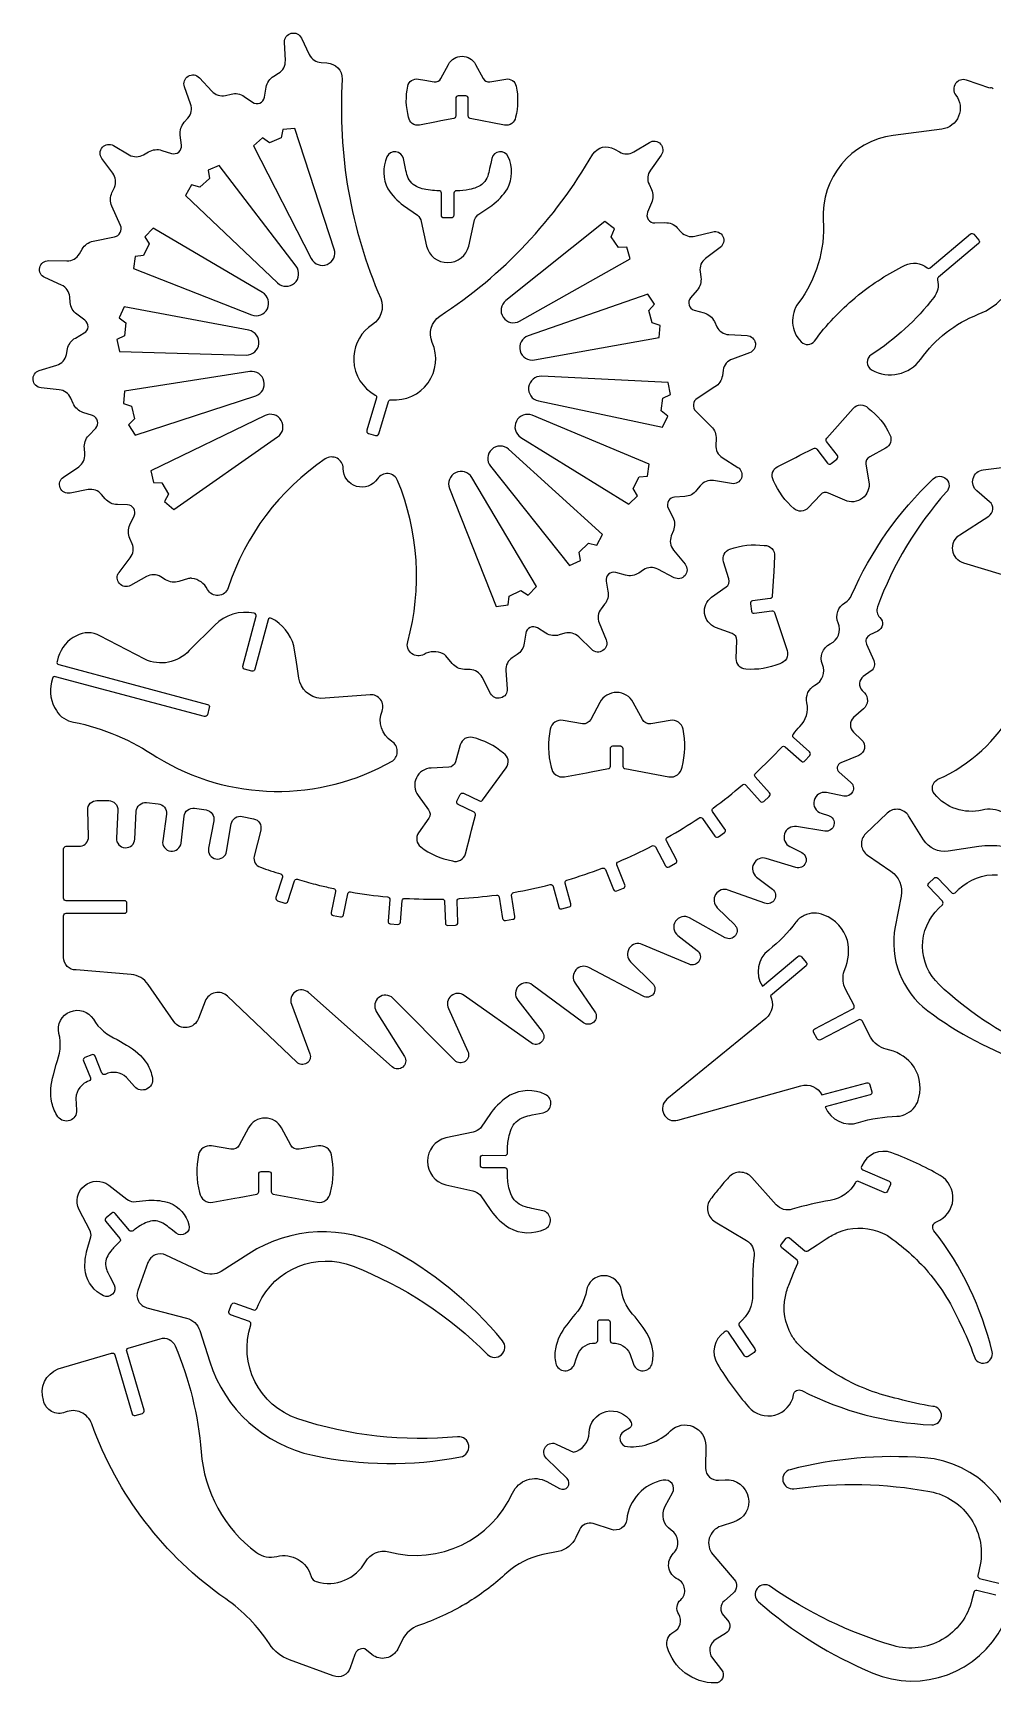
# Model space of a CAD drawing. Extents: x 0 to 1015, y 0 to 800.
# Drawn here: x 0 to 465, y 0 to 800 of the extents above; entities that cross this region are included whole.
import ezdxf

# ---------------------------------------------------------------- set-up
doc = ezdxf.new("R2010")
doc.units = 0
doc.layers.get('0').update_dxf_attribs({"color": 1, "linetype": 'CONTINUOUS'})
doc.layers.add('CYAN', color=1, linetype='CONTINUOUS')

msp = doc.modelspace()

# ---------------------------------------------------------------- linework, layer by layer
msp.add_lwpolyline([(209.44, 38.34), (211.34, 39.49)])
at = {"layer": 'CYAN'}
for points in [[(26.71, 578.4), (17.98, 576.71, -0.356327), (13.19, 579.29, -0.356327), (14.76, 584.49), (22.13, 589.46, 0.272591), (25.1, 595.7), (24.86, 598.48, -0.214563), (27.01, 604.62), (30.39, 608.19, 0.25681), (31.29, 611.64, 0.25681), (28.86, 614.26), (24.2, 615.79, -0.214577), (19.39, 620.19), (18.29, 622.75, 0.272675), (12.72, 626.83), (3.87, 627.72, -0.356412), (0.02, 631.56, -0.356412), (3.02, 636.1), (11.51, 638.75, 0.272527), (16.15, 643.87), (16.72, 646.6, -0.214545), (20.54, 651.87), (24.79, 654.31, 0.252872), (26.65, 657.3, 0.252872), (25.16, 660.5), (21.23, 663.42, -0.214549), (18.06, 669.12), (17.82, 671.88, 0.272741), (13.82, 677.53), (5.7, 681.15, -0.356322), (3.27, 686.02, -0.356322), (7.54, 689.38), (16.43, 689.21, 0.272642), (22.45, 692.6), (23.85, 695.01, -0.214517), (29.14, 698.81), (39.51, 700.89, 0.227571), (42.28, 702.97, 0.227571), (42.39, 706.44), (38.24, 715.81, -0.214661), (38.25, 722.32), (39.4, 724.86, 0.272778), (38.65, 731.74), (33.35, 738.87, -0.356185), (33.59, 744.3, -0.356185), (38.96, 745.14), (46.64, 740.66, 0.272404), (53.55, 740.68), (55.95, 742.1, -0.214689), (62.42, 742.83), (67.09, 741.34, 0.25608), (70.58, 742.02, 0.25608), (71.89, 745.33), (71.29, 750.19, -0.214595), (73.21, 756.42), (75.05, 758.51, 0.272569), (76.35, 765.3), (73.36, 773.67, -0.356312), (75.19, 778.79, -0.356312), (80.58, 778.03), (86.6, 771.49, 0.27253), (93.22, 769.48), (95.93, 770.14, -0.214593), (102.32, 768.94), (106.35, 766.15, 0.256006), (109.89, 765.77, 0.256006), (112.12, 768.55), (112.97, 773.38, -0.214437), (116.62, 778.77), (118.99, 780.23, 0.272493), (122.23, 786.34), (121.83, 795.22, -0.356549), (125.08, 799.58, -0.356549), (130, 797.27), (133.85, 789.26, 0.272546), (139.58, 785.4), (142.37, 785.24, -0.394886), (149.83, 777.39, 0.11911), (168.42, 671.06, -0.357949), (164.41, 658.41, 0.236646), (155.39, 643.05), (155.37, 640.92, 0.26502), (165.8, 624.24, -0.356627), (166.39, 622.83), (161.69, 607.16, 0.413788), (162.5, 605.66), (165.97, 604.61, 0.413793), (167.48, 605.42), (172.18, 621.09, -0.355761), (173.45, 621.95, 0.265025), (191.34, 630.13, 0.265025), (193.42, 649.7, -0.357639), (197.03, 662.47, 0.119117), (271.11, 741, -0.394974), (281.65, 743.44), (284.07, 742.05, 0.272562), (290.98, 742.1), (298.6, 746.68, -0.356535), (303.98, 745.9, -0.356535), (304.29, 740.47), (299.07, 733.27, 0.272392), (298.4, 726.39), (299.58, 723.87, -0.214662), (299.67, 717.36), (297.71, 712.86, 0.255989), (298.04, 709.31, 0.255989), (301.2, 707.68), (306.11, 707.8, -0.214598), (312.11, 705.28), (314.01, 703.23, 0.27258), (320.63, 701.27), (329.26, 703.41, -0.356729), (334.18, 701.08, -0.356729), (332.88, 695.8), (325.78, 690.45, 0.27247), (323.13, 684.07), (323.52, 681.31, -0.214603), (321.69, 675.06), (318.5, 671.33, 0.256002), (317.78, 667.84, 0.256002), (320.32, 665.35), (325.05, 664.03, -0.214638), (330.05, 659.86), (331.26, 657.35, 0.27259), (337.02, 653.53), (345.9, 653.04, -0.356686), (349.92, 649.38, -0.356686), (347.13, 644.71), (338.77, 641.68, 0.272551), (334.36, 636.35), (333.93, 633.6, -0.214615), (330.35, 628.16), (321.73, 622.62, 0.227117), (319.91, 619.67, 0.227117), (321.07, 616.4), (328.58, 608.96, -0.214664), (330.91, 602.88), (330.75, 600.09, 0.272517), (333.91, 593.94), (341.42, 589.19, -0.356775), (343.15, 584.03, -0.356775), (338.43, 581.32), (329.66, 582.75, 0.272548), (323.21, 580.25), (321.48, 578.07, -0.214633), (315.71, 575.06), (310.81, 574.78, 0.252808), (307.81, 572.93, 0.252808), (307.72, 569.41), (309.92, 565.03, -0.214645), (310.21, 558.53), (309.18, 555.94, 0.272538), (310.24, 549.11), (315.87, 542.23, -0.356508), (315.87, 536.79, -0.356508), (310.55, 535.7), (302.67, 539.83, 0.272475), (295.77, 539.49), (293.44, 537.96, -0.214663), (287.01, 536.93), (282.27, 538.22, 0.256725), (278.8, 537.37, 0.256725), (277.66, 533.99), (278.51, 529.16, -0.214608), (276.92, 522.84), (275.19, 520.66, 0.272251), (274.24, 513.82), (277.66, 505.6, -0.356497), (276.1, 500.4, -0.356497), (270.68, 500.88), (264.33, 507.1, 0.272587), (257.62, 508.76), (254.94, 507.96, -0.214652), (248.49, 508.83), (244.32, 511.42, 0.252706), (240.81, 511.63, 0.252706), (238.7, 508.8), (237.99, 503.95, -0.214599), (234.49, 498.46), (232.16, 496.93, 0.272519), (229.09, 490.73), (229.75, 481.87, -0.356529), (226.62, 477.42, -0.356529), (221.64, 479.59), (217.57, 487.49, 0.272605), (211.73, 491.19), (208.94, 491.27, -0.214477), (203.09, 494.13), (199.95, 497.9, 0.108614), (198.69, 498.87, 0.245189), (189.41, 498.54, -0.303267), (183.41, 498.96, -0.303267), (181.51, 504.66, 0.166235), (176.62, 582.76, 0.277793), (172.02, 586.16, 0.277793), (166.87, 583.69, -0.331778), (156.69, 579.98, -0.331778), (150.22, 588.68, 0.277912), (147.29, 593.58, 0.277912), (141.59, 593.27, 0.166231), (94.5, 530.77, -0.303068), (89.77, 527.06, -0.303068), (84.53, 530, 0.245369), (76.97, 535.4, 0.108596), (75.38, 535.28), (70.69, 533.86, -0.214643), (64.23, 534.7), (61.86, 536.15, 0.272567), (54.95, 536.29), (47.2, 531.93, -0.356386), (41.84, 532.87, -0.356386), (41.68, 538.3), (47.11, 545.35, 0.272515), (47.97, 552.2), (46.86, 554.76, -0.214581), (46.96, 561.27), (49.04, 565.72, 0.252858), (48.83, 569.23, 0.252858), (45.78, 570.99), (40.87, 571.12, -0.214549), (35.01, 573.95), (33.22, 576.09, 0.272662), (26.71, 578.4)], [(181.94, 758.91, -0.118566), (181.52, 773.9, -0.403005), (186.66, 777.38), (189.86, 776.84), (194.34, 776.09, 0.321908), (197.6, 777.69), (201.23, 784.48, -0.276958), (207.82, 788.43, -0.277062), (214.41, 784.48), (218.04, 777.69, 0.321908), (221.3, 776.09), (228.98, 777.38, -0.403005), (234.06, 773.9, -0.118566), (233.7, 758.91, -0.207846), (231.9, 755.85, -0.207846), (228.44, 755.07), (211.81, 758.24, -0.360831), (210.84, 759.43), (210.84, 768.03, 0.414214), (209.63, 769.24), (206.01, 769.24, 0.414214), (204.8, 768.03), (204.8, 759.43, -0.359449), (203.83, 758.24), (197.63, 757.06), (195.51, 756.66), (187.2, 755.07, -0.207846), (183.74, 755.85, -0.207846), (181.94, 758.91)], [(134.79, 690.36, 0.39125), (142.49, 687.53, 0.39125), (145.92, 694.99), (126.86, 753.4), (121, 752.99), (120.29, 748.94), (114.53, 746.54), (111.15, 748.88), (106.74, 745.02), (134.79, 690.36)], [(171.93, 724.18, 0.085176), (179.43, 716.09), (186.26, 711.48, -0.146643), (188.08, 708.31), (190.62, 696.42, 0.344875), (200.9, 688.44, 0.344891), (211.11, 696.45), (213.65, 708.35, -0.146427), (215.47, 711.52), (222.3, 716.15, 0.085162), (229.8, 724.25, 0.233052), (230.22, 739.73, 0.322273), (225.92, 742.18, 0.322273), (222.24, 738.88), (221.7, 736.45), (221.21, 734.02, -0.031864), (220.25, 730.34, -0.227937), (214.92, 724.91, -0.06634), (211.36, 723.88, -0.051602), (205.13, 723.25, 0.204113), (204.27, 722.91, 0.204113), (203.92, 722.05), (203.86, 711.32, -0.414214), (202.65, 710.11), (199.02, 710.11, -0.414214), (197.81, 711.33), (197.87, 722.05, 0.204763), (197.5, 722.92, 0.204763), (196.6, 723.26, -0.033894), (192.52, 723.5), (190.37, 723.85, -0.066407), (186.75, 724.88, -0.22805), (181.42, 730.29, -0.031887), (180.46, 733.97), (179.43, 738.82, 0.322659), (175.74, 742.11, 0.322659), (171.45, 739.66, 0.233051), (171.93, 724.18)], [(118.47, 678.6, 0.391152), (126.68, 678.49, 0.391152), (127.44, 686.66), (90.16, 735.5), (84.77, 733.18), (85.44, 729.12), (80.79, 724.95), (76.83, 726.05), (73.93, 720.94), (118.47, 678.6)], [(105.9, 663.07, 0.391316), (113.55, 666.04, 0.391316), (111.18, 673.9), (58.27, 705.14), (54.15, 700.96), (56.3, 697.45), (53.56, 691.84), (49.47, 691.37), (48.71, 685.55), (105.9, 663.07)], [(229, 670.06, 0.391149), (227.75, 661.95, 0.391149), (235.74, 660.06), (289.25, 690.25), (287.69, 695.91), (283.59, 695.81), (280.09, 700.99), (281.73, 704.76), (277.08, 708.33), (229, 670.06)], [(239.84, 652.93, 0.391206), (235.98, 645.69, 0.391206), (242.89, 641.27), (303.38, 652.09), (303.77, 657.95), (299.86, 659.21), (298.28, 665.25), (301.07, 668.27), (297.85, 673.18), (239.84, 652.93)], [(103.27, 643.63, 0.391232), (109.45, 649.02, 0.391232), (104.57, 655.61), (44.19, 667.07), (41.74, 661.74), (44.94, 659.16), (44.27, 652.95), (40.58, 651.13), (41.85, 645.39), (103.27, 643.63)], [(107.86, 623.84, 0.391182), (111.87, 631, 0.391182), (105.05, 635.57), (44.34, 626.04), (43.82, 620.2), (47.71, 618.85), (49.16, 612.78), (46.31, 609.82), (49.42, 604.84), (107.86, 623.84)], [(308.89, 624.52), (307.76, 630.28), (246.39, 633.33, 0.391177), (240.09, 628.07, 0.391177), (244.83, 621.37), (304.95, 608.66), (307.52, 613.94), (304.37, 616.58), (305.17, 622.77), (308.89, 624.52)], [(369.47, 594.04), (371.48, 595.05), (378.14, 598.4, -0.35937), (379.64, 598.06), (384.88, 591.24, 0.414483), (386.58, 591.02), (389.45, 593.23, 0.413057), (389.68, 594.92), (384.43, 601.75, -0.360081), (384.49, 603.28), (397.32, 617.78, -0.207997), (400.92, 619.45, -0.207997), (404.59, 617.95, -0.118553), (415.14, 604.96, -0.402625), (413, 598.41), (405.31, 594.31, 0.322611), (403.51, 590.66), (404.92, 582.17, -0.276916), (401.78, 574.2, -0.277065), (393.27, 573.21), (385.43, 576.75, 0.322172), (381.45, 575.95), (375.51, 569.56, -0.403118), (368.63, 569.18, -0.118568), (358.77, 582.7, -0.207921), (358.27, 586.63, -0.207921), (360.8, 589.68), (369.47, 594.04)], [(118.51, 603.92, 0.391147), (120.26, 611.93, 0.391147), (112.4, 614.32), (57.11, 587.52), (58.31, 581.77), (62.43, 581.62), (65.59, 576.23), (63.72, 572.57), (68.15, 568.72), (118.51, 603.92)], [(241.84, 614.42, 0.390997), (234.13, 611.6, 0.390997), (236.32, 603.7), (288.57, 571.35), (292.78, 575.45), (290.71, 579), (293.57, 584.56), (297.66, 584.94), (298.54, 590.74), (241.84, 614.42)], [(230.4, 597.95, 0.390962), (222.2, 597.89, 0.390962), (221.6, 589.71), (259.92, 541.67), (265.26, 544.12), (264.5, 548.16), (269.06, 552.43), (273.05, 551.42), (275.83, 556.58), (230.4, 597.95)], [(212.56, 584.26, 0.39087), (204.7, 586.59, 0.39087), (201.74, 578.94), (224.4, 521.83), (230.22, 522.6), (230.68, 526.69), (236.28, 529.45), (239.8, 527.32), (243.96, 531.45), (212.56, 584.26)], [(338.72, 508.62), (330.67, 511.65, -0.277084), (325.34, 518.36, -0.276887), (328.74, 526.22), (335.73, 531.24, 0.322046), (337.03, 535.09), (334.47, 543.42, -0.402989), (337.58, 549.57, -0.118518), (354.23, 551.33, -0.20811), (357.88, 549.8, -0.20811), (359.25, 546.08), (358.81, 538.53), (358.69, 536.4), (358.12, 526.71, -0.360785), (357.07, 525.58), (348.55, 524.45, 0.414223), (347.51, 523.1), (347.98, 519.5, 0.414414), (349.34, 518.46), (357.87, 519.59, -0.359705), (359.17, 518.77), (365.29, 500.4, -0.208141), (364.94, 496.45, -0.208141), (361.8, 494.02, -0.118541), (345.27, 491.39, -0.402826), (340.67, 496.52), (340.98, 505.24, 0.322738), (338.72, 508.62)], [(19.68, 465.75, -0.097703), (60.01, 448.71, 0.274515), (174.24, 446.95, 0.243614), (176.47, 451.79, 0.243614), (173.81, 456.4, -0.359486), (169.1, 471.06, 0.258344), (168.39, 476.63, 0.258344), (163.29, 478.98), (139.47, 477.22, -0.350992), (128.76, 487.05), (127.88, 492.75), (127.56, 494.85), (126.35, 502.65, 0.211539), (115.58, 516.01, 0.226854), (114.55, 516.03, 0.226854), (113.89, 515.25), (107.48, 491.33, -0.412811), (106.03, 490.47), (102.52, 491.41, -0.415635), (101.61, 492.89), (108.08, 517, 0.206964), (107.95, 517.95, 0.206964), (107.18, 518.5, 0.251596), (88.01, 512.71), (75.67, 500.38, -0.32762), (54.14, 496.17), (32.38, 507.53, 0.263621), (21.01, 507.53, 0.208345), (12.24, 497.23), (11.63, 495.05, 0.41459), (12.48, 493.56), (84.56, 474.31, -0.4128), (85.41, 472.83), (84.5, 469.32, -0.414222), (82.99, 468.47), (10.97, 487.72, 0.41563), (9.46, 486.86), (8.97, 485.15, 0.21718), (11.33, 471.3, 0.228339), (19.68, 465.75)], [(270.31, 441.61), (278.7, 443.16, 0.360571), (279.69, 444.35), (279.69, 452.95, -0.414214), (280.9, 454.16), (284.53, 454.16, -0.414214), (285.73, 452.95), (285.73, 444.35, 0.360568), (286.71, 443.16), (307.98, 439.23, 0.207969), (312.21, 440.18, 0.207969), (314.4, 443.93, 0.118583), (314.88, 462.28, 0.403029), (308.65, 466.55), (299.22, 464.96, -0.322121), (295.22, 466.93), (290.77, 475.25, 0.276911), (282.71, 480.08, 0.277089), (274.64, 475.25), (270.2, 466.93, -0.322121), (266.2, 464.96), (256.77, 466.55, 0.403282), (250.54, 462.28, 0.118583), (251.01, 443.93, 0.207969), (253.2, 440.18, 0.207969), (257.44, 439.23), (268.07, 441.19), (270.31, 441.61)], [(191.7, 419.18), (186.74, 412.03, 0.402994), (187.83, 405.23, 0.118543), (203.13, 398.45, 0.208193), (207.05, 398.8, 0.208193), (209.48, 401.91), (211.9, 411.28), (212.44, 413.38), (214.31, 420.66, 0.361626), (213.71, 422.05), (205.91, 425.74, -0.412894), (205.36, 427.35), (206.88, 430.63, -0.416168), (208.51, 431.2), (216.31, 427.52, 0.359904), (217.76, 427.9), (229.25, 443.55, 0.208016), (230.11, 447.42, 0.208016), (227.86, 450.69, 0.118555), (212.92, 458.25, 0.402758), (207, 454.78), (204.64, 446.39, -0.32198), (201.43, 443.86), (192.85, 443.45, 0.277012), (185.71, 438.7, 0.277264), (186.56, 430.16), (191.64, 423.25, -0.321808), (191.7, 419.18)], [(305.6, 275.69, 0.355741), (312.34, 272.75), (371.95, 289.46, -0.3549), (382.15, 285.04), (403.94, 290.85, -0.415628), (405.43, 289.99), (406.36, 286.49, -0.415634), (405.5, 285.01), (383.77, 279.21, 0.395823), (399.9, 271.64, -0.070204), (418.51, 274.65, 0.128215), (423.47, 276.14, 0.230423), (429.12, 283.75, 0.238259), (425.54, 300.27, 0.15879), (413.35, 307.18, -0.219227), (405.72, 313.05), (401.63, 320.89, 0.414218), (400.01, 321.4), (381.44, 311.75, -0.415506), (379.81, 312.26), (378.14, 315.48, -0.413543), (378.65, 317.11), (397.21, 326.77, 0.414886), (397.73, 328.4), (393.65, 336.24), (392.85, 338.24, -0.170599), (393.23, 345.86, 0.15879), (394.55, 359.81, 0.238255), (383.09, 372.22, 0.230474), (373.61, 371.97, 0.128173), (369.54, 368.76, -0.070204), (356.4, 355.24, 0.395975), (353.34, 337.69), (370.56, 352.16, -0.414214), (372.27, 352.01), (374.6, 349.23, -0.414042), (374.46, 347.53), (357.18, 333.02, -0.354737), (354.95, 322.13), (307.07, 282.9, 0.35618), (305.6, 275.69)], [(213.12, 238.54, -0.146494), (216.63, 236.55), (221.73, 228.93, 0.085152), (230.69, 220.54, 0.233098), (247.9, 219.95, 0.322428), (250.65, 224.73, 0.322428), (247, 228.86), (241.6, 230.02, -0.031875), (237.52, 231.13, -0.227973), (231.52, 237.03, -0.066353), (230.39, 241.03, -0.030718), (229.89, 244.71), (229.81, 246.83, -0.013088), (229.84, 248.42, 0.204116), (229.51, 249.31, 0.204116), (228.64, 249.69), (217.92, 249.73, -0.414214), (216.71, 250.94), (216.73, 254.57, -0.415674), (217.94, 255.78), (228.66, 255.73, 0.205419), (229.54, 256.1, 0.205419), (229.88, 256.99, -0.035254), (230, 261.25, -0.026123), (230.48, 264.37, -0.06639), (231.64, 268.36, -0.227918), (237.69, 274.21, -0.031908), (241.78, 275.3), (247.18, 276.41, 0.32239), (250.87, 280.51, 0.32239), (248.16, 285.31, 0.233027), (230.95, 284.86, 0.08515), (221.92, 276.55), (216.76, 268.96, -0.146453), (213.23, 267), (199.99, 264.2, 0.344864), (191.07, 252.86, 0.34479), (199.9, 241.44), (213.12, 238.54)], [(99.84, 235.35), (108.37, 236.92, 0.360823), (109.36, 238.12), (109.36, 246.71, -0.414214), (110.57, 247.92), (114.2, 247.92, -0.414214), (115.41, 246.71), (115.41, 238.12, 0.360835), (116.39, 236.92), (137.65, 232.99, 0.207968), (141.88, 233.95, 0.207968), (144.08, 237.7, 0.118545), (144.55, 256.05, 0.402977), (138.32, 260.31), (128.89, 258.73, -0.322121), (124.89, 260.7), (120.44, 269.02, 0.277068), (112.38, 273.84, 0.277246), (104.32, 269.02), (99.87, 260.7, -0.322121), (95.87, 258.73), (86.44, 260.31, 0.402975), (80.21, 256.05, 0.118545), (80.68, 237.7, 0.207969), (82.88, 233.95, 0.207969), (87.11, 232.99), (97.74, 234.96), (99.84, 235.35)], [(346.69, 133.76, 0.288156), (359.43, 129.89, 0.288156), (368.45, 139.69, -0.241368), (369.93, 141.74, -0.241368), (372.45, 141.73, 0.108918), (435.33, 125.14, 0.414214), (440.05, 129.37, 0.414214), (435.82, 134.09, -0.034988), (419.25, 137.66, -0.036106), (405.28, 141.83, -0.040503), (391.61, 148.17, -0.065029), (370.45, 164.35, -0.049654), (367.49, 168.63, -0.187879), (364.46, 187.33, -0.048824), (366.4, 193.66), (368.42, 198.57), (369.23, 200.53), (370.45, 203.48, 0.3307), (370.15, 204.87), (362.65, 211.04, -0.413085), (362.53, 212.74), (364.83, 215.54, -0.41422), (366.52, 215.7), (373.96, 209.54, 0.329384), (375.41, 209.46), (379.88, 212.4), (384.3, 215.34, -0.048842), (390.16, 218.44, -0.187868), (409.09, 219, -0.049669), (413.87, 216.86, -0.065024), (433.7, 199.14, -0.040518), (442.53, 186.91, -0.036088), (449.24, 173.97, -0.03498), (455.89, 158.42, 0.414261), (461.29, 155.11, 0.414261), (464.6, 160.51, 0.108921), (436.42, 219.19, -0.241382), (435.95, 221.67, -0.241382), (437.69, 223.5, 0.288062), (445.6, 234.21, 0.288062), (439.39, 245.98, 0.042651), (416.11, 256.95, 0.398745), (401.47, 250.69), (401.35, 250.34, 0.413627), (401.96, 248.75), (414.71, 243.25, -0.416145), (415.32, 241.66), (413.87, 238.33, -0.414789), (412.3, 237.7), (399.9, 243.05, 0.388199), (398.39, 242.52, -0.230545), (386.23, 233.88, 0.031373), (367.79, 229.59, -0.291218), (359.99, 231.8), (348.2, 245.02, 0.212669), (342.58, 247.55, 0.212669), (336.95, 245.06, 0.011315), (332.48, 239.89, 0.011312), (328.24, 234.52, 0.212697), (326.88, 228.54, 0.212697), (330.42, 223.52), (345.66, 214.44, -0.291291), (349.29, 207.2, 0.031373), (348.56, 188.26, -0.230408), (342.33, 174.72, 0.388078), (342.09, 173.1), (349.71, 161.93, -0.415423), (349.41, 160.25), (346.38, 158.21, -0.413388), (344.69, 158.53), (336.89, 170, 0.415433), (335.26, 170.32), (334.89, 170.1, 0.398722), (331.51, 154.57, 0.042654), (346.69, 133.76)], [(25.35, 198.87, -0.085153), (25.95, 208.96), (28.07, 216.22, 0.146479), (27.46, 219.49), (22.32, 229.38, -0.344844), (24.86, 240.99, -0.344771), (36.72, 241.35), (45.48, 234.46, 0.146506), (48.57, 233.28), (56.13, 234.02, -0.085155), (66.17, 232.71, -0.233077), (75.54, 222.07, -0.322146), (73.92, 217.81, -0.322146), (69.37, 217.99), (67.62, 219.4), (65.8, 220.81, 0.031899), (62.96, 222.83, 0.227912), (56.07, 223.55, 0.066392), (52.92, 222.17, 0.049419), (48.45, 219.22, -0.204919), (47.57, 218.92, -0.204919), (46.75, 219.34), (39.86, 227.61, 0.414214), (38.17, 227.77), (35.39, 225.46, 0.414219), (35.21, 223.75), (42.04, 215.49, -0.204909), (42.32, 214.58, -0.204909), (41.86, 213.75, 0.049307), (38.17, 209.89, 0.066391), (36.23, 207.06, 0.22784), (35.69, 200.16, 0.012482), (36.21, 198.89), (37.14, 196.98), (39.26, 192.96, -0.322151), (38.58, 188.48, -0.322151), (34.12, 187.69, -0.233089), (25.35, 198.87)], [(74.31, 176.86, -0.259955), (80.78, 170.79), (85.62, 155.66, 0.269398), (135.63, 110.38, 0.099508), (207.1, 109.58, 0.401239), (211.09, 115.14, 0.401239), (205.71, 119.37, -0.104978), (128.31, 128.06, -0.414167), (105.51, 173.64, 0.406356), (104.79, 175.16), (95.66, 178.45, -0.414222), (94.93, 180), (96.14, 183.41, -0.414209), (97.71, 184.14), (106.84, 180.85, 0.406344), (108.35, 181.54), (109.18, 183.5, -0.397071), (155.04, 202.02, -0.104986), (220.1, 159.27, 0.400965), (226.93, 159.1, 0.400965), (227.42, 165.91, 0.099509), (171.91, 210.97, 0.269399), (104.54, 208.08), (91.18, 199.52, -0.260091), (82.29, 198.99), (64.39, 207.33, 0.212248), (59.21, 207.49, 0.212248), (55.62, 203.75), (50.73, 190.25, 0.21218), (51.1, 185.07, 0.21218), (55.2, 181.88), (74.31, 176.86)], [(253.22, 154.92, 0.332298), (257.57, 151.35, 0.332298), (262.23, 154.5), (263.13, 157.12), (263.86, 159.23), (264.04, 159.75, -0.293529), (272.33, 164.77, 0.201513), (273.18, 165.12, 0.201513), (273.54, 165.97), (273.54, 174.83, -0.414214), (274.74, 176.04), (278.37, 176.04, -0.414214), (279.58, 174.83), (279.58, 165.97, 0.20151), (279.96, 165.11, 0.20151), (280.85, 164.77, -0.293619), (289.08, 159.75), (290.89, 154.5, 0.332298), (295.58, 151.32, 0.332298), (299.96, 154.92, 0.091348), (300.14, 161.93, 0.126125), (294.64, 173.52), (291.68, 177.52, -0.163769), (285.09, 190.17, 0.368463), (276.56, 197.42, 0.368464), (268.09, 190.17, -0.163769), (261.44, 177.52), (258.54, 173.52, 0.126152), (253.04, 161.93, 0.091332), (253.22, 154.92)]]:
    msp.add_lwpolyline(points, format="xyb", close=True, dxfattribs=at)
for points in [[(465.14, 772.58, 0.204681), (464.37, 773.14, 0.204681), (463.43, 772.96), (452.16, 776.86, 0.332732), (446.87, 775.17, 0.332732), (447, 769.62, -0.269143), (448.4, 759.4, -0.269143), (440.23, 753.11), (416.73, 750.03, 0.394599), (382.82, 708.93, -0.17827), (370.83, 668.9, 0.372053), (372.14, 649.97, 0.219756), (375.45, 648.72, 0.219756), (378.55, 650.43), (378.55, 650.43, -0.059757), (398.29, 671.41), (399.94, 672.77, -0.055325), (422.43, 687.12, -0.293103), (433.13, 685.91, 0.357174), (434.66, 685.93), (454.12, 702.3, -0.413276), (455.83, 702.15), (458.17, 699.37, -0.41835), (458.01, 697.66), (438.58, 681.32, 0.286664), (438.17, 680.08, -0.230036), (436.38, 671.56, -0.085667), (406.04, 643.76, 0.261831), (404.08, 640.06, 0.261831), (406.22, 636.45, 0.385042), (430.01, 641.62, -0.144953), (457.93, 663.38, 0.249492), (478.24, 687.12, 0.249492)], [(145.56, 385.05, -0.408493), (146.53, 383.64), (144.47, 373.4, 0.417101), (145.44, 371.98), (149, 371.29, 0.414214), (150.46, 372.25), (152.45, 382.47, -0.4082), (153.84, 383.42, 0.019637), (171.74, 380.97, -0.409836), (172.83, 379.67), (171.98, 369.29, 0.414214), (173.07, 367.99), (176.7, 367.69, 0.415675), (178.03, 368.8), (178.82, 379.2, -0.40836), (180.09, 380.3, 0.019635), (198.17, 379.92, -0.409832), (199.38, 378.76), (199.74, 368.32, 0.414274), (201.01, 367.16), (204.64, 367.3, 0.414214), (205.79, 368.55), (205.42, 378.97, -0.409756), (206.57, 380.23, 0.019639), (224.53, 381.92, -0.408434), (225.86, 380.9), (227.43, 370.6, 0.412774), (228.82, 369.59), (232.39, 370.13, 0.414215), (233.42, 371.51), (231.85, 381.82, -0.408214), (232.88, 383.19, 0.01964), (250.47, 386.94, -0.408191), (251.98, 386.08), (254.71, 376.03, 0.414211), (256.22, 375.19), (259.72, 376.14, 0.4128), (260.57, 377.63), (257.79, 387.68, -0.409594), (258.64, 389.16, 0.019634), (275.75, 394.91, -0.409602), (277.26, 394.22), (281.19, 384.56, 0.414757), (282.76, 383.89), (286.09, 385.24, 0.413663), (286.75, 386.81), (282.88, 396.48, -0.409049), (283.55, 398.05, 0.019628), (299.88, 405.72, -0.407687), (301.51, 405.22), (306.47, 396.06, 0.416201), (308.1, 395.57), (311.31, 397.31, 0.413507), (311.79, 398.95), (306.83, 408.11, -0.407689), (307.25, 409.73, 0.019638), (322.61, 419.23, -0.409763), (324.31, 418.93), (330.29, 410.39, 0.41506), (331.99, 410.1), (334.95, 412.2, 0.412171), (335.19, 413.88), (329.2, 422.4, -0.408951), (329.51, 424.08, 0.019635), (343.66, 435.28, -0.408978), (345.35, 435.17), (352.24, 427.39, 0.414207), (354, 427.29), (356.66, 429.7, 0.413247), (356.78, 431.41), (349.83, 439.19, -0.408031), (349.95, 440.88, 0.01963), (362.71, 453.63, -0.410073), (364.4, 453.71), (372.2, 446.77, 0.413241), (373.89, 446.87), (376.31, 449.58, 0.414207), (376.19, 451.28), (368.39, 458.23, -0.409002), (368.33, 459.92, 0.005313), (371.47, 463.66, 0.262074), (374.86, 475.02, -0.339351), (378.79, 483.63, 0.388039), (382.42, 493.6, -0.398204), (386.23, 503.6, 0.401772), (390.04, 513.79, -0.379617), (393.3, 523.59, 0.160501), (396.57, 527.26, -0.100771), (436.06, 583.61, -0.414489), (442.46, 583.5, -0.414489), (442.34, 577.1, 0.094712), (409.09, 521.59, 0.300549), (410.29, 516.41, -0.244221), (411.48, 512.87, -0.244221), (409.27, 509.85), (405.4, 507.97, 0.403506), (403.76, 503.46), (407.27, 495.51, -0.351216), (405.94, 490.5), (402.19, 487.76, 0.214757), (400.42, 484.56, 0.214757), (401.65, 481.11), (402.74, 479.95, -0.203143), (404.19, 476.01, -0.203143), (402.37, 472.21), (397.54, 467.91, 0.210707), (395.95, 464.4, 0.210707), (397.48, 460.86), (401.41, 457.14, -0.254782), (402.76, 452.99, -0.254782), (400.02, 449.61), (391.25, 445.96, 0.260548), (389.62, 443.89, 0.260548), (390.52, 441.42), (396.08, 436.66, -0.341312), (397.05, 431.98, -0.341312), (392.76, 429.86), (384.35, 431.56, 0.400481), (378.34, 427.73, 0.400481), (381.87, 421.54), (385.32, 420.49, -0.394102), (387.99, 415.87, -0.394102), (383.57, 412.89), (369.78, 415.07, 0.369755), (364.04, 411.56, 0.369755), (366.64, 405.35), (372.38, 402.45, -0.390388), (374.25, 397.5, -0.390388), (369.48, 395.23), (355.21, 399.65, 0.362759), (349.11, 397.09, 0.362759), (350.55, 390.63), (358.23, 384.68, -0.369152), (359.24, 379.7, -0.369152), (354.48, 377.92), (336.82, 384.33, 0.352785), (330.69, 382.22, 0.352785), (331.44, 375.78), (339.91, 367.43, -0.375433), (340.29, 362.3, -0.375433), (335.25, 361.24), (318.08, 370.85, 0.392976), (311.24, 369.19, 0.392976), (312.39, 362.25), (321.77, 355.03, -0.376995), (322.74, 349.96, -0.376995), (317.84, 348.34), (295.16, 357.97, 0.359961), (288.83, 356.1, 0.359961), (289.48, 349.52), (300.12, 339.04, -0.372062), (300.51, 333.94, -0.372062), (295.52, 332.81), (269.28, 346.76, 0.345775), (263.01, 345.62, 0.345775), (262.63, 339.26), (272.18, 325.35, -0.366861), (271.7, 320.34, -0.366861), (266.68, 320), (242.01, 338.3, 0.375238), (235.21, 337.77, 0.375238), (234.81, 330.97), (246.66, 315.79, -0.372048), (246.39, 310.68, -0.372048), (241.28, 310.21), (208.87, 333.28, 0.339583), (202.59, 333.05, 0.339583), (201.19, 326.92), (210.68, 306.13, -0.363342), (209.34, 301.28, -0.363342), (204.33, 301.74), (174.34, 331.87, 0.381485), (167.47, 332.27, 0.381485), (166.3, 325.49), (179.97, 303.59, -0.372651), (179.16, 298.54, -0.372651), (174.04, 298.61), (133.46, 334.62, 0.344578), (127.1, 335.03, 0.344578), (125.18, 328.95), (134.13, 305.01, -0.349418), (132.62, 300.39, -0.349418), (127.78, 300.83), (94.22, 332.9, 0.250845), (88.16, 334.58, 0.250845), (83.39, 330.48), (80.13, 322, -0.27785), (74.6, 317.7, -0.27785), (68.22, 320.58), (55.76, 338.6, 0.223891), (47.6, 343.32), (20.87, 345.58, -0.414215), (14.82, 351.62), (14.82, 371.88, -0.414214), (16.03, 373.09), (44.27, 373.09, 0.414214), (45.48, 374.3), (45.48, 377.93, 0.414214), (44.27, 379.14), (16.03, 379.14, -0.414214), (14.82, 380.35), (14.82, 404.3, -0.414214), (16.03, 405.51), (22.99, 405.51, 0.38469), (26.86, 410.09), (26.49, 423.12, -0.203844), (27.75, 426.37, -0.203844), (30.97, 427.72), (36.65, 427.67, -0.204373), (39.86, 426.27, -0.204373), (41.07, 422.98), (40.4, 409.52, 0.414015), (44.64, 404.82, 0.414015), (49.35, 409.06), (50.02, 422.51, -0.204379), (51.57, 425.65, -0.204379), (54.91, 426.71), (60.6, 426.17, -0.20389), (63.67, 424.5, -0.20389), (64.59, 421.13), (62.83, 408.2, 0.41763), (66.73, 403.16, 0.41763), (71.72, 407.11), (73.18, 420.07, -0.20387), (74.88, 423.11, -0.20387), (78.25, 423.99), (83.88, 423.15, -0.20429), (86.85, 421.3, -0.20429), (87.57, 417.87), (85.03, 404.66, 0.418262), (88.61, 399.42, 0.418262), (93.8, 403.07), (96.03, 416.36, -0.204261), (97.92, 419.31, -0.204261), (101.35, 420), (106.86, 418.84, -0.203818), (109.74, 416.84, -0.203818), (110.3, 413.37), (107.16, 400.72, 0.401102), (110.18, 395.35, 0.010763), (120.1, 392.11, -0.409133), (120.83, 390.6), (117.68, 380.65, 0.413262), (118.47, 379.14), (121.91, 378.03, 0.414659), (123.43, 378.81), (126.63, 388.75, -0.408199), (128.08, 389.54, 0.009815), (136.78, 387.13), (138.85, 386.6, 0.007506), (145.58, 385.05)], [(469.66, 537.1), (450.85, 542.79, -0.292582), (445.51, 549, -0.292582), (448.92, 556.45), (462.94, 565.47, 0.237701), (464.94, 568.9, 0.237701), (463.37, 572.55), (457.26, 577.74, -0.297761), (455.42, 583.86, -0.297761), (460.28, 588), (484.83, 591.08, -0.40101)], [(470.02, 421.89, 0.176043), (459.8, 423.07, -0.287648), (436.7, 430.91), (436.7, 430.91, -0.233385), (435.8, 434.88, -0.233385), (438.39, 438, 0.331423), (484.23, 519.94, 0.295033)], [(498.23, 387.94, 0.286037), (458.2, 405.39), (443.26, 403.2, -0.297756), (431.41, 408.67), (424.16, 420.32, 0.225624), (419.29, 423.42, 0.225624), (413.81, 421.61), (403.35, 411.64, 0.225485), (401.31, 406.25, 0.225485), (404.2, 401.26), (415.57, 393.47, -0.297896), (420.53, 381.39), (417.68, 366.57, 0.286022), (433.41, 325.84), (433.41, 325.84, 0.081158), (481.72, 300.45, 0.398627)], [(484.63, 307.81, -0.081887), (438.91, 338.55, -0.205574), (430.92, 357, -0.205574), (438.79, 375.49), (440.54, 377.17, 0.412152), (440.54, 378.88), (433.89, 385.87, -0.415229), (433.89, 387.58), (436.49, 390.09, -0.413203), (438.24, 390.05), (444.9, 383.06, 0.41527), (446.65, 383.02), (448.18, 384.49), (448.4, 384.7, -0.205583), (467.22, 391.75, -0.205583)], [(33.41, 295.65), (30.06, 303.84, 0.41421), (28.48, 304.5), (25.12, 303.13, 0.413665), (24.46, 301.55), (27.81, 293.36, -0.202184), (27.8, 292.42, -0.202184), (27.12, 291.78, 0.094651), (24.13, 290.15), (22.66, 288.62, 0.154032), (20.82, 283.48), (20.98, 280.55), (21.14, 277.63, -0.332339), (17.82, 272.64, -0.332339), (12.1, 274.41, -0.091295), (9.13, 281.2, -0.126179), (9.87, 294.74), (11.15, 299.84, 0.163757), (12.57, 314.86, -0.368569), (17.99, 325.37, -0.368602), (29.22, 321.67, 0.163749), (40.76, 311.94), (45.25, 309.19, -0.126148), (55.25, 300.04, -0.091263), (57.88, 293.12, -0.332416), (55.04, 287.85, -0.332416), (49.18, 289.08), (45.31, 293.49, 0.315553), (35.01, 295, -0.377975), (33.49, 295.49)], [(209.44, 38.34, -0.051952), (186.7, 27.8, 0.19613), (179.02, 21.09), (176.66, 16.44, -0.226938), (171.08, 12.12, -0.226938), (164.21, 13.77), (160.7, 16.59, 0.380699), (155.86, 13.81), (153.69, 7.37, -0.202741), (150.41, 3.66, -0.202741), (145.46, 3.42), (124.3, 11.21, -0.160704), (114.5, 18.99, 0.09576), (93.34, 40.81, -0.155858), (28.45, 125.59, 0.205556), (23.26, 131.18, 0.205556), (15.63, 131.26, -0.226817), (9, 131.62, -0.226817), (5.11, 137.01, -0.405481), (12.25, 152.25), (38.07, 159.89, -0.414636), (39.58, 159.07), (48.04, 130.47, 0.414211), (49.56, 129.65), (53, 130.69, 0.412813), (53.85, 132.19), (45.38, 160.8, -0.413803), (46.17, 162.3), (53.85, 164.57), (61.59, 166.85, -0.381936), (68.85, 163.41, -0.079576), (81.48, 112.12, 0.219272), (108.21, 63.28, 0.222237), (118.07, 61.33, -0.404485), (134.76, 51.62, 0.256201), (137.24, 49.13, 0.351706), (161.06, 58.78, -0.341936), (172.37, 63.57, 0.365829), (232.3, 92.07, -0.208464), (239.37, 98.46, -0.208464), (248.87, 97.63), (255.09, 94.24, 0.374266), (259.03, 95.1, 0.374266), (258.72, 99.11), (248.74, 108.87, -0.374825), (248.32, 114.48, -0.374825), (253.82, 115.67), (261.87, 111.88, 0.340378), (269.36, 121.22, -0.337429), (277.61, 131.54, -0.337429), (289.74, 126.33, -0.40719), (289.02, 123.59), (286.18, 121.9, 0.327503), (284.37, 117.6, 0.327503), (287.93, 114.58, 0.213902), (308.85, 122.22, -0.302334), (319.8, 124.25, -0.302334), (325.9, 114.94), (325.84, 104.12, 0.210124), (327.7, 99.81, 0.210124), (332.13, 98.27), (335.28, 98.52, -0.381473), (346.5, 90.03, -0.381473), (339.33, 77.92), (333.28, 76.01, 0.251932), (327.6, 70.16, 0.251932), (329.35, 62.2), (339.69, 50.18, -0.412091), (339.21, 43.57), (334.91, 39.83, 0.417238), (334.49, 32.71), (336.49, 30.48, -0.224447), (337.52, 27.03, -0.224447), (335.52, 24.04), (330.86, 21.29, 0.215874), (327.91, 17.1, 0.215874), (329.11, 12.11), (333.58, 6.38, -0.286813), (334.04, 2.23, -0.286813), (330.5, 0, -0.334117), (307.22, 17.46, -0.35997), (310.36, 24.76, 0.210109), (313.46, 28.52, 0.210109), (312.78, 33.34, -0.361981), (313.75, 40.35, 0.24902), (315.66, 45.69, 0.24902), (312.3, 50.26, -0.243703), (308.01, 56.02, -0.243703), (310.24, 62.85, 0.226338), (312.38, 68.72, 0.226338), (309.15, 74.08, -0.391025), (306.25, 85.68), (309.82, 92.11, 0.289889), (309.55, 96.63, 0.289889), (305.34, 98.32, 0.332119), (287.63, 79.22, -0.226314), (285.06, 75.04, -0.226314), (280.19, 74.41), (271.42, 77.26, 0.382942), (264.65, 74.26), (262.95, 70.56, -0.241322), (254.43, 63.73), (246.93, 62.21, 0.13718), (229.52, 53.33, -0.047343), (211.34, 39.49)], [(477.51, 59.77, 0.393918), (431.79, 109.16, 0.08116), (366.79, 103.39, 0.398623), (363.3, 97.9, 0.398623), (368.6, 94.12, -0.08189), (434.45, 92.8, -0.205567), (454.43, 79.46, -0.205567), (458.52, 55.78), (458.16, 54.23), (457.67, 52.15, 0.415634), (458.52, 50.7), (467.89, 48.46, -0.415634)], [(466.44, 42.59), (457.13, 44.81, 0.415643), (455.68, 43.92), (454.83, 40.3, -0.205587), (440.47, 21.02, -0.205587), (416.61, 18.16, -0.081885), (357.29, 46.77, 0.398564), (350.84, 45.84, 0.398564), (351.43, 39.35), (351.43, 39.35, 0.081158), (406.82, 4.78, 0.393376), (469.89, 28.06, -0.298881)]]:
    msp.add_lwpolyline(points, format="xyb", dxfattribs=at)

doc.saveas('drawing.dxf')
